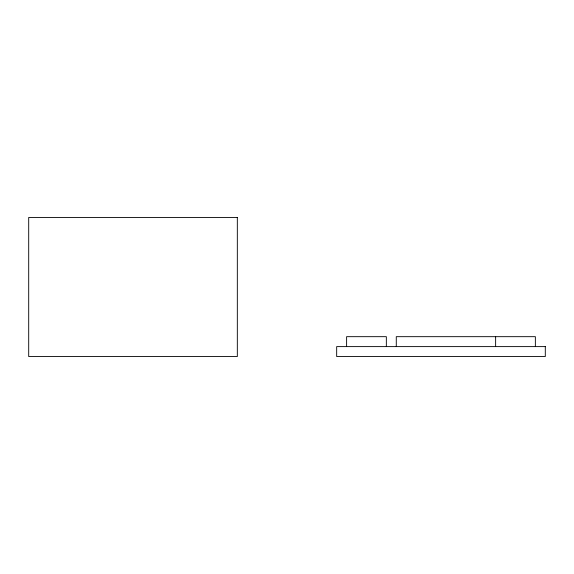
<?xml version="1.0" encoding="UTF-8"?>
<svg xmlns="http://www.w3.org/2000/svg" width="574" height="574" viewBox="0 0 574 574"><rect width="100%" height="100%" fill="white"/><g stroke="black" fill="none" stroke-linecap="round" stroke-linejoin="round"><path stroke-width="0.86" d="M535.363 346.61L535.363 336.673L396.282 336.673L396.282 346.61M495.627 336.673L495.627 346.61M386.345 346.61L386.345 336.673L346.61 336.673L346.61 346.61M237.327 217.46L28.7 217.46L28.7 356.54L237.327 356.54L237.327 217.46M545.3 346.61L336.673 346.61L336.673 356.54L545.3 356.54L545.3 346.61"/></g></svg>
